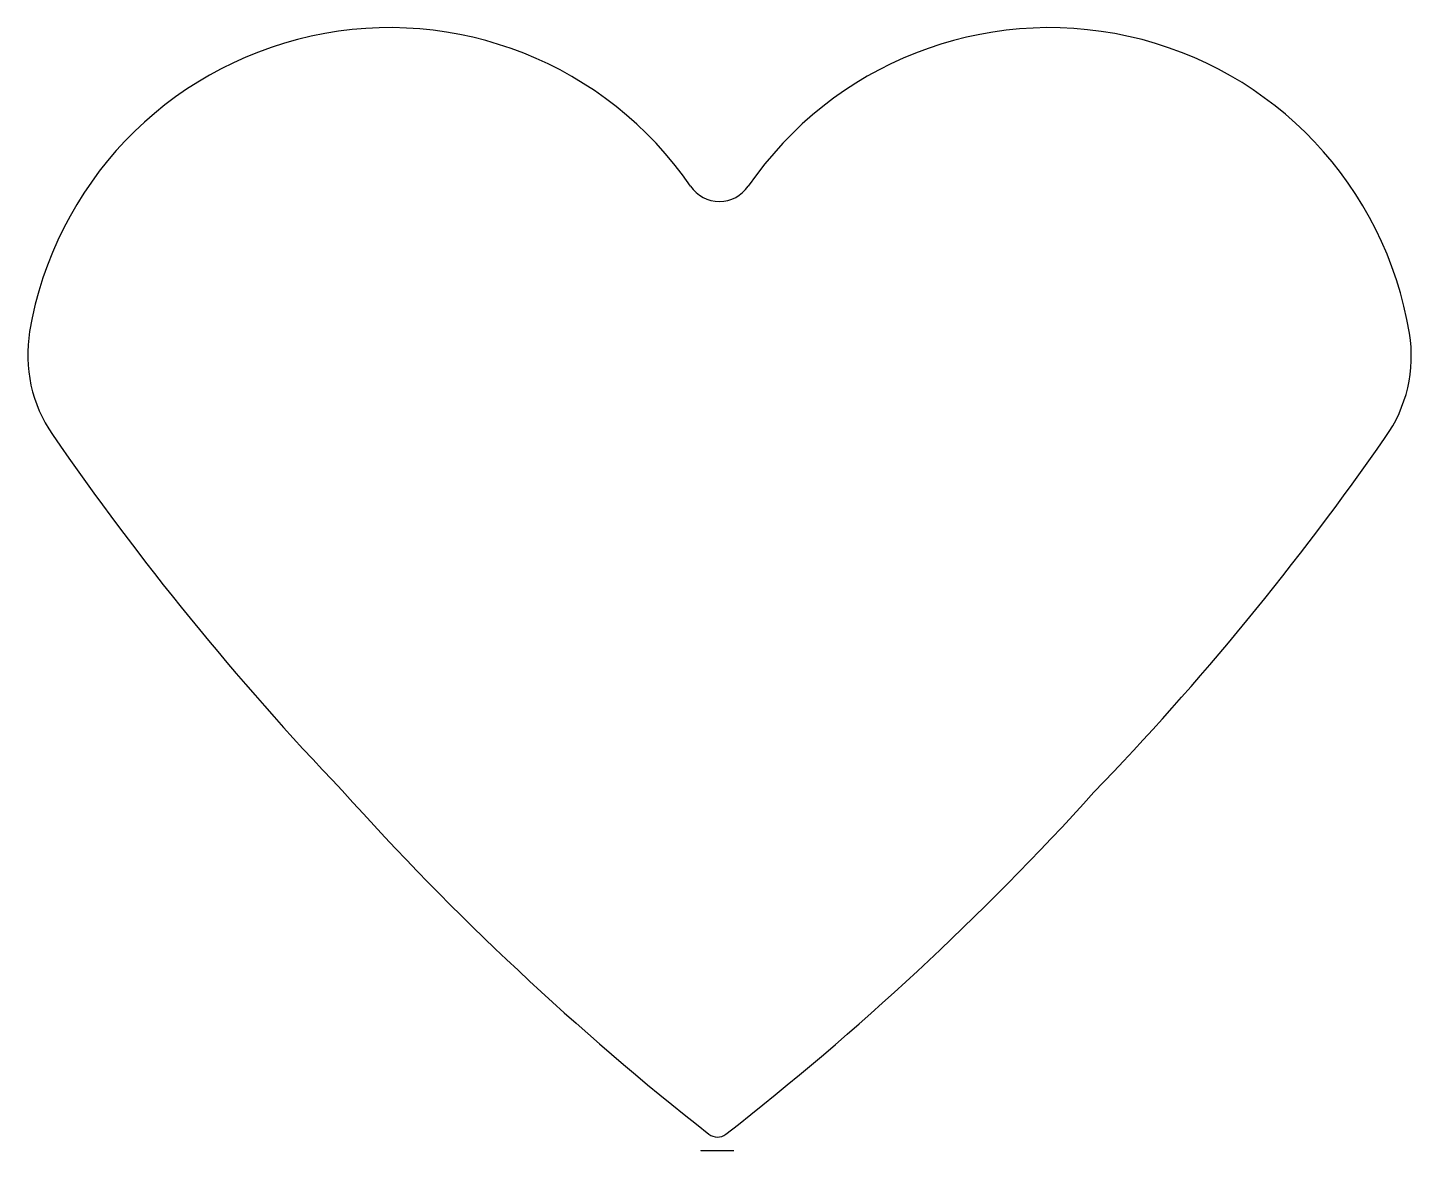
# Model space of a CAD drawing. Header units: millimetres. Extents: x -46.1 to 52.6, y 0 to 80.2.
import ezdxf

# ---------------------------------------------------------------- set-up
doc = ezdxf.new("R2010")
doc.units = ezdxf.units.MM
doc.header["$MEASUREMENT"] = 0
doc.layers.add('KeepOutLayer', color=6, linetype='Continuous')

msp = doc.modelspace()

# ---------------------------------------------------------------- linework, layer by layer
at = {"layer": 'KeepOutLayer', "const_width": 0.0501}
for points in [[(1.892, 0.039, 1), (1.942, 0.039, 1)], [(1.892, 0.039, 1), (1.942, 0.039, 1)], [(4.196, 0.039, 1), (4.246, 0.039, 1)], [(4.196, 0.039, 1), (4.246, 0.039, 1)]]:
    msp.add_lwpolyline(points, format="xyb", close=True, dxfattribs=at)
at = {"layer": 'KeepOutLayer', "const_width": 0.1}
msp.add_lwpolyline([(1.917, 0.039), (4.221, 0.039)], dxfattribs=at)
at = {"layer": 'KeepOutLayer'}
for centre, radius, start, end in [((-20.322, 54.135), 26.046, 34.44302, 170.34315), ((26.761, 54.135), 26.046, 9.3531, 145.55698), ((3.22, 70.28), 2.5, 214.44302, 325.55698), ((-36.141, 56.826), 10, 170.34315, 214.58366), ((42.594, 56.743), 10, 324.52855, 9.3531), ((125.89, 168.536), 206.807, 214.58366, 223.67236), ((-119.003, 169.079), 206.807, 316.07345, 325.16214), ((130.272, 163.8), 206.807, 221.88468, 231.82621), ((-123.406, 164.363), 206.807, 307.91959, 317.86113), ((3.074, 2.007), 1, 231.82621, 307.91959)]:
    msp.add_arc(centre, radius, start, end, dxfattribs=at)

doc.saveas('drawing.dxf')
